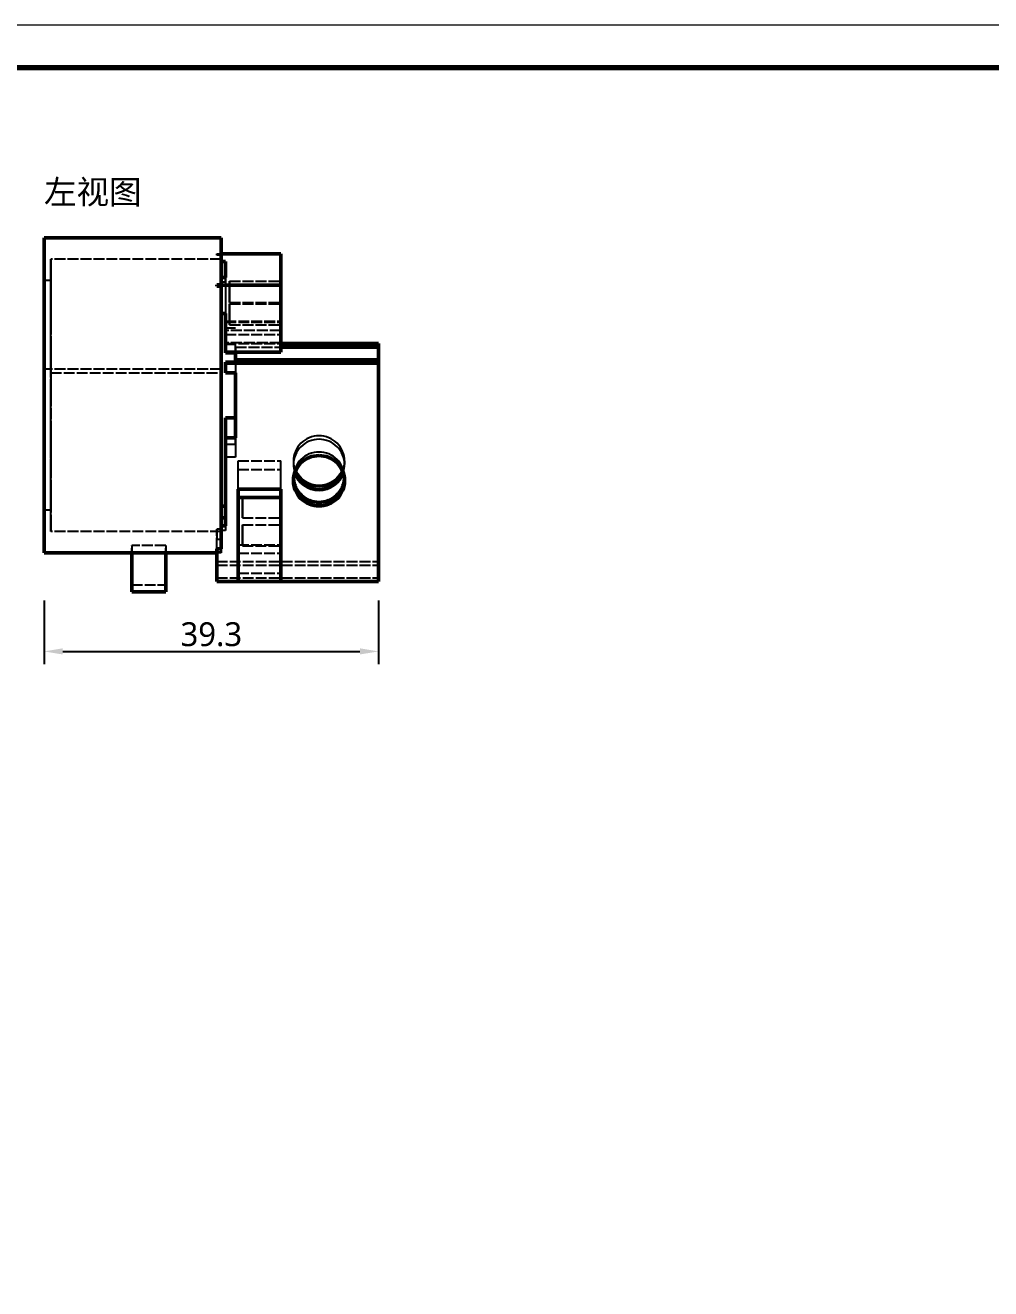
# Model space of a CAD drawing. Header units: millimetres. Extents: x 0 to 420, y 0 to 297.
# Drawn here: x 106.8 to 220.2, y 148.5 to 297 of the extents above; entities that cross this region are included whole.
import ezdxf

# ---------------------------------------------------------------- set-up
doc = ezdxf.new("R2010")
doc.units = ezdxf.units.MM
doc.linetypes.add('DASHED', pattern=[1.524, 1.27, -0.254])
for name, color, linetype, lineweight in [('DIM', 3, 'CONTINUOUS', 18), ('FRAME', 7, 'CONTINUOUS', 70), ('HIDDEN', 8, 'DASHED', 25), ('TEXT', 7, 'CONTINUOUS', 25), ('VISIBLE', 7, 'CONTINUOUS', 50)]:
    doc.layers.add(name, color=color, linetype=linetype, lineweight=lineweight)
doc.styles.add('CJK', font='NotoSansCJK-Regular.ttc')
doc.dimstyles.new('GB', dxfattribs={"dimtxt": 2.8, "dimasz": 2.2, "dimexe": 1.5, "dimexo": 1, "dimgap": 0.6, "dimtad": 1, "dimlfac": 100, "dimzin": 12, "dimdsep": 46, "dimtxsty": 'CJK', "dimcen": 2.5, "dimazin": 3, "dimtfac": 0.5, "dimtmove": 2, "dimatfit": 3})

msp = doc.modelspace()

# ---------------------------------------------------------------- linework, layer by layer
at = {"layer": 'FRAME', "lineweight": 18}
msp.add_lwpolyline([(0, 0), (420, 0), (420, 297), (0, 297)], close=True, dxfattribs=at)
at = {"layer": 'FRAME'}
msp.add_lwpolyline([(25, 5), (415, 5), (415, 292), (25, 292)], close=True, dxfattribs=at)
at = {"layer": 'HIDDEN'}
for points in [[(108.99763, 256.57312), (108.99763, 258.38438), (108.99763, 260.14659), (108.99763, 261.84203), (108.99763, 263.45367), (108.99763, 264.96532), (108.99763, 266.36177), (108.99763, 267.62899), (108.99763, 268.75424), (108.99763, 269.72622), (108.99763, 270.53516), (108.99763, 271.17292), (108.99763, 271.6331), (108.99763, 271.91108), (108.99763, 272.00404)], [(129.79763, 270.09255), (129.79763, 270.35187), (129.79763, 270.59312), (129.79763, 270.81603), (129.79763, 271.02036), (129.79763, 271.20591), (129.79763, 271.37246), (129.79763, 271.51983), (129.79763, 271.64788), (129.79763, 271.75647), (129.79763, 271.84547), (129.79763, 271.91479), (129.79763, 271.96436), (129.79763, 271.99412), (129.79763, 272.00404)], [(109.79763, 256.15838), (109.79763, 257.72488), (109.79763, 259.24895), (109.79763, 260.71528), (109.79763, 262.10913), (109.79763, 263.4165), (109.79763, 264.62424), (109.79763, 265.72021), (109.79763, 266.6934), (109.79763, 267.53404), (109.79763, 268.23366), (109.79763, 268.78524), (109.79763, 269.18323), (109.79763, 269.42364), (109.79763, 269.50404)], [(109.79763, 269.50404), (109.79763, 269.10289), (109.79763, 267.91955), (109.79763, 266.01335), (109.79763, 263.47988), (109.79763, 260.44618), (109.79763, 257.06438), (109.79763, 253.50404), (109.79763, 249.94371), (109.79763, 246.5619), (109.79763, 243.52821), (109.79763, 240.99474), (109.79763, 239.08854), (109.79763, 237.9052), (109.79763, 237.50404)], [(129.79763, 269.50404), (109.79763, 269.50404)], [(129.29763, 270.12105), (129.79763, 270.12105)], [(129.29763, 269.99726), (129.29763, 270.12105)], [(129.29763, 270.09255), (129.29763, 270.12105)], [(129.29763, 270.09255), (129.29763, 270.08582), (129.29763, 270.07907), (129.29763, 270.07232), (129.29763, 270.06555), (129.29763, 270.05877), (129.29763, 270.05198), (129.29763, 270.04518), (129.29763, 270.03837), (129.29763, 270.03155), (129.29763, 270.02471), (129.29763, 270.01787), (129.29763, 270.01101), (129.29763, 270.00414), (129.29763, 269.99726)], [(129.79763, 270.09255), (129.29763, 270.09255)], [(129.79763, 269.99726), (129.29763, 269.99726)], [(129.79763, 270.09255), (129.79763, 269.21986)], [(129.79763, 256.57312), (129.79763, 257.78255), (129.79763, 258.97294), (129.79763, 260.139), (129.79763, 261.27553), (129.79763, 262.37749), (129.79763, 263.43996), (129.79763, 264.45822), (129.79763, 265.42774), (129.79763, 266.34421), (129.79763, 267.20355), (129.79763, 268.00193), (129.79763, 268.7358), (129.79763, 269.4019), (129.79763, 269.99726)], [(129.79763, 266.78685), (129.79763, 269.99726)], [(129.79763, 269.21986), (129.79763, 269.25891), (129.79763, 269.29509), (129.79763, 269.32841), (129.79763, 269.35884), (129.79763, 269.3864), (129.79763, 269.41107), (129.79763, 269.43284), (129.79763, 269.45172), (129.79763, 269.4677), (129.79763, 269.48078), (129.79763, 269.49096), (129.79763, 269.49823), (129.79763, 269.50259), (129.79763, 269.50404)], [(129.79763, 269.50404), (129.79763, 269.49292), (129.79763, 269.45956), (129.79763, 269.40402), (129.79763, 269.32637), (129.79763, 269.22671), (129.79763, 269.10519), (129.79763, 268.96198), (129.79763, 268.79728), (129.79763, 268.6113), (129.79763, 268.40432), (129.79763, 268.17663), (129.79763, 267.92853), (129.79763, 267.66037), (129.79763, 267.37252)], [(136.79763, 262.2319), (136.79763, 270.12105)], [(129.79763, 267.37252), (129.79763, 266.49984)], [(130.29763, 266.78685), (130.29763, 266.83083), (130.29763, 266.87449), (130.29763, 266.91782), (130.29763, 266.96082), (130.29763, 267.00349), (130.29763, 267.04583), (130.29763, 267.08784), (130.29763, 267.12951), (130.29763, 267.17085), (130.29763, 267.21186), (130.29763, 267.25253), (130.29763, 267.29287), (130.29763, 267.33286), (130.29763, 267.37252)], [(130.29763, 267.37252), (130.29763, 267.13735), (130.29763, 266.89091), (130.29763, 266.6334), (130.29763, 266.36502), (130.29763, 266.08601), (130.29763, 265.7966), (130.29763, 265.49702), (130.29763, 265.18752), (130.29763, 264.86836), (130.29763, 264.53981), (130.29763, 264.20212), (130.29763, 263.85559), (130.29763, 263.5005), (130.29763, 263.13714)], [(108.99763, 255.74364), (108.99763, 257.06537), (108.99763, 258.35131), (108.99763, 259.58852), (108.99763, 260.76459), (108.99763, 261.86768), (108.99763, 262.88671), (108.99763, 263.81143), (108.99763, 264.63257), (108.99763, 265.34185), (108.99763, 265.93216), (108.99763, 266.39755), (108.99763, 266.73336), (108.99763, 266.9362), (108.99763, 267.00404)], [(108.99763, 267.00404), (108.99763, 266.66557), (108.99763, 265.66712), (108.99763, 264.05877), (108.99763, 261.92116), (108.99763, 259.36148), (108.99763, 256.50808), (108.99763, 253.50404), (108.99763, 250.50001), (108.99763, 247.64661), (108.99763, 245.08693), (108.99763, 242.94932), (108.99763, 241.34097), (108.99763, 240.34252), (108.99763, 240.00404)], [(109.79763, 267.00404), (108.99763, 267.00404)], [(109.79763, 255.74364), (109.79763, 257.06537), (109.79763, 258.35131), (109.79763, 259.58852), (109.79763, 260.76459), (109.79763, 261.86768), (109.79763, 262.88671), (109.79763, 263.81143), (109.79763, 264.63257), (109.79763, 265.34185), (109.79763, 265.93216), (109.79763, 266.39755), (109.79763, 266.73336), (109.79763, 266.9362), (109.79763, 267.00404)], [(109.79763, 267.00404), (109.79763, 266.66557), (109.79763, 265.66712), (109.79763, 264.05877), (109.79763, 261.92116), (109.79763, 259.36148), (109.79763, 256.50808), (109.79763, 253.50404), (109.79763, 250.50001), (109.79763, 247.64661), (109.79763, 245.08693), (109.79763, 242.94932), (109.79763, 241.34097), (109.79763, 240.34252), (109.79763, 240.00404)], [(129.29763, 266.34755), (129.29763, 266.35848), (129.29763, 266.36941), (129.29763, 266.38033), (129.29763, 266.39123), (129.29763, 266.40213), (129.29763, 266.41302), (129.29763, 266.42391), (129.29763, 266.43478), (129.29763, 266.44564), (129.29763, 266.4565), (129.29763, 266.46735), (129.29763, 266.47819), (129.29763, 266.48902), (129.29763, 266.49984)], [(129.79763, 256.15838), (129.79763, 257.06939), (129.79763, 257.96838), (129.79763, 258.85233), (129.79763, 259.71827), (129.79763, 260.56326), (129.79763, 261.38447), (129.79763, 262.17913), (129.79763, 262.94456), (129.79763, 263.67818), (129.79763, 264.37752), (129.79763, 265.04022), (129.79763, 265.66406), (129.79763, 266.24692), (129.79763, 266.78685)], [(130.29763, 266.78685), (129.79763, 266.78685)], [(129.79763, 263.13714), (129.79763, 266.34755)], [(130.29763, 266.78685), (130.29763, 262.2319)], [(130.79763, 264.42879), (130.79763, 264.46013), (130.79763, 264.55258), (130.79763, 264.7015), (130.79763, 264.89943), (130.79763, 265.13643), (130.79763, 265.40064), (130.79763, 265.67879), (130.79763, 265.95694), (130.79763, 266.22114), (130.79763, 266.45815), (130.79763, 266.65608), (130.79763, 266.805), (130.79763, 266.89745), (130.79763, 266.92879)], [(130.79763, 266.92879), (130.79763, 266.92251), (130.79763, 266.90373), (130.79763, 266.87263), (130.79763, 266.82954), (130.79763, 266.77488), (130.79763, 266.70921), (130.79763, 266.63318), (130.79763, 266.54755), (130.79763, 266.4532), (130.79763, 266.35106), (130.79763, 266.24217), (130.79763, 266.12761), (130.79763, 266.00854), (130.79763, 265.88616)], [(130.79763, 266.92879), (136.79763, 266.92879)], [(130.79763, 265.88616), (130.79763, 265.73198), (130.79763, 265.57697), (130.79763, 265.42354), (130.79763, 265.27403), (130.79763, 265.13075), (130.79763, 264.99589), (130.79763, 264.87154), (130.79763, 264.75961), (130.79763, 264.66182), (130.79763, 264.57967), (130.79763, 264.51443), (130.79763, 264.4671), (130.79763, 264.4384), (130.79763, 264.42879)], [(136.79763, 265.88616), (136.79763, 266.00854), (136.79763, 266.12761), (136.79763, 266.24217), (136.79763, 266.35106), (136.79763, 266.4532), (136.79763, 266.54755), (136.79763, 266.63318), (136.79763, 266.70921), (136.79763, 266.77488), (136.79763, 266.82954), (136.79763, 266.87263), (136.79763, 266.90373), (136.79763, 266.92251), (136.79763, 266.92879)], [(136.79763, 266.92879), (136.79763, 266.89745), (136.79763, 266.805), (136.79763, 266.65608), (136.79763, 266.45815), (136.79763, 266.22114), (136.79763, 265.95694), (136.79763, 265.67879), (136.79763, 265.40064), (136.79763, 265.13643), (136.79763, 264.89943), (136.79763, 264.7015), (136.79763, 264.55258), (136.79763, 264.46013), (136.79763, 264.42879)], [(136.79763, 264.42879), (136.79763, 264.4384), (136.79763, 264.4671), (136.79763, 264.51443), (136.79763, 264.57967), (136.79763, 264.66182), (136.79763, 264.75961), (136.79763, 264.87154), (136.79763, 264.99589), (136.79763, 265.13075), (136.79763, 265.27403), (136.79763, 265.42354), (136.79763, 265.57697), (136.79763, 265.73198), (136.79763, 265.88616)], [(130.79763, 264.42879), (136.79763, 264.42879)], [(129.79763, 263.13714), (129.79763, 261.28944), (129.79763, 259.29391), (129.79763, 257.18844), (129.79763, 255.013), (129.79763, 252.80891), (129.79763, 250.61802), (129.79763, 248.48194), (129.79763, 246.44121), (129.79763, 244.53461), (129.79763, 242.79832), (129.79763, 241.26532), (129.79763, 239.96473), (129.79763, 238.92123), (129.79763, 238.15464)], [(130.79763, 261.77445), (130.79763, 261.80579), (130.79763, 261.89824), (130.79763, 262.04716), (130.79763, 262.24509), (130.79763, 262.4821), (130.79763, 262.7463), (130.79763, 263.02445), (130.79763, 263.3026), (130.79763, 263.56681), (130.79763, 263.80381), (130.79763, 264.00174), (130.79763, 264.15066), (130.79763, 264.24311), (130.79763, 264.27445)], [(130.79763, 264.27445), (130.79763, 264.26817), (130.79763, 264.24939), (130.79763, 264.21829), (130.79763, 264.1752), (130.79763, 264.12054), (130.79763, 264.05487), (130.79763, 263.97884), (130.79763, 263.89322), (130.79763, 263.79886), (130.79763, 263.69672), (130.79763, 263.58783), (130.79763, 263.47327), (130.79763, 263.3542), (130.79763, 263.23182)], [(130.79763, 264.27445), (136.79763, 264.27445)], [(130.79763, 263.23182), (130.79763, 263.07764), (130.79763, 262.92264), (130.79763, 262.7692), (130.79763, 262.61969), (130.79763, 262.47641), (130.79763, 262.34156), (130.79763, 262.21721), (130.79763, 262.10528), (130.79763, 262.00748), (130.79763, 261.92533), (130.79763, 261.86009), (130.79763, 261.81276), (130.79763, 261.78407), (130.79763, 261.77445)], [(136.79763, 263.23182), (136.79763, 263.3542), (136.79763, 263.47327), (136.79763, 263.58783), (136.79763, 263.69672), (136.79763, 263.79886), (136.79763, 263.89322), (136.79763, 263.97884), (136.79763, 264.05487), (136.79763, 264.12054), (136.79763, 264.1752), (136.79763, 264.21829), (136.79763, 264.24939), (136.79763, 264.26817), (136.79763, 264.27445)], [(136.79763, 264.27445), (136.79763, 264.24311), (136.79763, 264.15066), (136.79763, 264.00174), (136.79763, 263.80381), (136.79763, 263.56681), (136.79763, 263.3026), (136.79763, 263.02445), (136.79763, 262.7463), (136.79763, 262.4821), (136.79763, 262.24509), (136.79763, 262.04716), (136.79763, 261.89824), (136.79763, 261.80579), (136.79763, 261.77445)], [(136.79763, 261.77445), (136.79763, 261.78407), (136.79763, 261.81276), (136.79763, 261.86009), (136.79763, 261.92533), (136.79763, 262.00748), (136.79763, 262.10528), (136.79763, 262.21721), (136.79763, 262.34156), (136.79763, 262.47641), (136.79763, 262.61969), (136.79763, 262.7692), (136.79763, 262.92264), (136.79763, 263.07764), (136.79763, 263.23182)], [(130.29763, 262.2319), (136.79763, 262.2319)], [(130.29763, 261.13699), (130.29763, 262.2319)], [(130.29763, 261.13699), (130.29763, 262.12313)], [(130.29763, 262.12313), (130.29763, 261.39319)], [(130.29763, 262.12313), (136.79763, 262.12313)], [(130.29763, 261.39319), (130.29763, 260.66325)], [(131.49763, 261.39319), (130.29763, 261.39319)], [(130.79763, 261.77445), (136.79763, 261.77445)], [(136.79763, 261.13699), (136.79763, 262.2319)], [(136.79763, 261.13699), (136.79763, 262.12313)], [(136.79763, 262.12313), (136.79763, 260.66325)], [(136.79763, 261.13699), (130.29763, 261.13699)], [(130.29763, 259.6771), (130.29763, 260.66325)], [(130.29763, 260.66325), (136.79763, 260.66325)], [(136.79763, 259.6771), (136.79763, 260.66325)], [(130.29763, 258.58219), (130.29763, 259.6771)], [(136.79763, 259.6771), (130.29763, 259.6771)], [(130.29763, 259.59603), (130.29763, 258.48463)], [(130.29763, 259.59603), (136.79763, 259.59603)], [(130.29763, 259.47078), (130.29763, 259.59603)], [(130.29763, 259.47078), (130.29763, 259.41177), (130.29763, 259.35204), (130.29763, 259.2916), (130.29763, 259.23046), (130.29763, 259.16863), (130.29763, 259.10611), (130.29763, 259.04292), (130.29763, 258.97905), (130.29763, 258.91452), (130.29763, 258.84933), (130.29763, 258.7835), (130.29763, 258.71702), (130.29763, 258.64992), (130.29763, 258.58219)], [(131.49763, 259.47078), (130.29763, 259.47078)], [(131.49763, 259.18129), (131.49763, 259.47078)], [(131.49763, 258.48463), (131.49763, 258.56018), (131.49763, 258.63499), (131.49763, 258.70904), (131.49763, 258.78233), (131.49763, 258.85484), (131.49763, 258.92656), (131.49763, 258.99749), (131.49763, 259.06761), (131.49763, 259.13691), (131.49763, 259.20538), (131.49763, 259.27301), (131.49763, 259.3398), (131.49763, 259.40572), (131.49763, 259.47078)], [(131.49763, 259.18129), (131.49763, 258.58219)], [(131.49763, 259.18129), (136.79763, 259.18129)], [(131.49763, 258.48463), (131.49763, 250.846)], [(136.79763, 258.58219), (136.79763, 259.6771)], [(148.29763, 233.95631), (148.29763, 259.59603)], [(130.29763, 256.16209), (130.29763, 256.25339), (130.29763, 256.34429), (130.29763, 256.43477), (130.29763, 256.52482), (130.29763, 256.61443), (130.29763, 256.70358), (130.29763, 256.79225), (130.29763, 256.88045), (130.29763, 256.96815), (130.29763, 257.05533), (130.29763, 257.142), (130.29763, 257.22813), (130.29763, 257.31372), (130.29763, 257.39874)], [(131.49763, 257.68823), (131.49763, 246.23479)], [(131.49763, 257.68823), (131.49763, 256.16209)], [(131.49763, 257.39874), (131.49763, 257.31372), (131.49763, 257.22813), (131.49763, 257.142), (131.49763, 257.05533), (131.49763, 256.96815), (131.49763, 256.88045), (131.49763, 256.79225), (131.49763, 256.70358), (131.49763, 256.61443), (131.49763, 256.52482), (131.49763, 256.43477), (131.49763, 256.34429), (131.49763, 256.25339), (131.49763, 256.16209)], [(148.29763, 232.0485), (148.29763, 257.68823)], [(148.29763, 233.54157), (148.29763, 257.68823)], [(129.79763, 256.57312), (108.99763, 256.57312)], [(108.99763, 235.00404), (108.99763, 235.14633), (108.99763, 235.571), (108.99763, 236.27151), (108.99763, 237.2371), (108.99763, 238.45291), (108.99763, 239.90024), (108.99763, 241.55683), (108.99763, 243.39719), (108.99763, 245.39301), (108.99763, 247.5136), (108.99763, 249.72634), (108.99763, 251.99718), (108.99763, 254.29121), (108.99763, 256.57312)], [(108.99763, 240.00404), (108.99763, 240.10787), (108.99763, 240.41777), (108.99763, 240.92895), (108.99763, 241.63357), (108.99763, 242.52079), (108.99763, 243.57694), (108.99763, 244.7858), (108.99763, 246.12877), (108.99763, 247.58518), (108.99763, 249.13264), (108.99763, 250.74734), (108.99763, 252.40444), (108.99763, 254.07846), (108.99763, 255.74364)], [(109.79763, 256.15838), (129.79763, 256.15838)], [(109.79763, 237.50404), (109.79763, 237.6271), (109.79763, 237.99438), (109.79763, 238.60023), (109.79763, 239.43534), (109.79763, 240.48685), (109.79763, 241.73859), (109.79763, 243.17132), (109.79763, 244.76298), (109.79763, 246.4891), (109.79763, 248.32312), (109.79763, 250.23684), (109.79763, 252.20081), (109.79763, 254.18483), (109.79763, 256.15838)], [(109.79763, 240.00404), (109.79763, 240.10787), (109.79763, 240.41777), (109.79763, 240.92895), (109.79763, 241.63357), (109.79763, 242.52079), (109.79763, 243.57694), (109.79763, 244.7858), (109.79763, 246.12877), (109.79763, 247.58518), (109.79763, 249.13264), (109.79763, 250.74734), (109.79763, 252.40444), (109.79763, 254.07846), (109.79763, 255.74364)], [(129.79763, 237.77806), (129.79763, 238.65636), (129.79763, 239.64056), (129.79763, 240.72366), (129.79763, 241.89791), (129.79763, 243.15495), (129.79763, 244.48582), (129.79763, 245.88101), (129.79763, 247.33057), (129.79763, 248.82417), (129.79763, 250.35115), (129.79763, 251.90062), (129.79763, 253.46153), (129.79763, 255.02274), (129.79763, 256.57312)], [(129.79763, 240.47719), (129.79763, 241.25976), (129.79763, 242.12037), (129.79763, 243.05353), (129.79763, 244.05331), (129.79763, 245.11331), (129.79763, 246.2268), (129.79763, 247.38667), (129.79763, 248.58552), (129.79763, 249.81573), (129.79763, 251.06944), (129.79763, 252.33867), (129.79763, 253.61533), (129.79763, 254.89128), (129.79763, 256.15838)], [(130.29763, 250.846), (130.29763, 240.47719)], [(131.49763, 247.72785), (131.49763, 247.91608), (131.49763, 248.11056), (131.49763, 248.31106), (131.49763, 248.51736), (131.49763, 248.72924), (131.49763, 248.94646), (131.49763, 249.16876), (131.49763, 249.39591), (131.49763, 249.62766), (131.49763, 249.86373), (131.49763, 250.10387), (131.49763, 250.34781), (131.49763, 250.59528), (131.49763, 250.846)], [(130.29763, 248.52346), (130.29763, 248.46345), (130.29763, 248.40392), (130.29763, 248.34486), (130.29763, 248.28627), (130.29763, 248.22817), (130.29763, 248.17055), (130.29763, 248.11343), (130.29763, 248.05681), (130.29763, 248.0007), (130.29763, 247.94509), (130.29763, 247.88999), (130.29763, 247.83542), (130.29763, 247.78137), (130.29763, 247.72785)], [(130.29763, 246.23479), (130.29763, 246.3505), (130.29763, 246.4742), (130.29763, 246.60576), (130.29763, 246.74503), (130.29763, 246.89186), (130.29763, 247.04607), (130.29763, 247.2075), (130.29763, 247.37596), (130.29763, 247.55128), (130.29763, 247.73324), (130.29763, 247.92166), (130.29763, 248.11631), (130.29763, 248.31699), (130.29763, 248.52346)], [(131.49763, 248.52346), (131.49763, 247.72785)], [(131.49763, 248.52346), (131.49763, 248.31699), (131.49763, 248.11631), (131.49763, 247.92166), (131.49763, 247.73324), (131.49763, 247.55128), (131.49763, 247.37596), (131.49763, 247.2075), (131.49763, 247.04607), (131.49763, 246.89186), (131.49763, 246.74503), (131.49763, 246.60576), (131.49763, 246.4742), (131.49763, 246.3505), (131.49763, 246.23479)], [(141.29763, 248.74846), (141.00358, 248.73421), (140.71236, 248.69161), (140.42677, 248.62107), (140.14958, 248.52326), (139.88344, 248.39913), (139.63092, 248.24987), (139.39445, 248.07693), (139.17631, 247.88195), (138.9786, 247.66684), (138.80322, 247.43364), (138.65186, 247.18462), (138.52599, 246.92217), (138.42681, 246.64882), (138.35527, 246.36719), (138.31207, 246.08001), (138.29763, 245.79003)], [(141.29763, 248.33372), (141.00358, 248.31947), (140.71236, 248.27687), (140.42677, 248.20633), (140.14958, 248.10852), (139.88344, 247.98439), (139.63092, 247.83513), (139.39445, 247.66219), (139.17631, 247.46721), (138.9786, 247.2521), (138.80322, 247.0189), (138.65186, 246.76988), (138.52599, 246.50743), (138.42681, 246.23408), (138.35527, 245.95245), (138.31207, 245.66527), (138.29763, 245.37529)], [(144.29763, 245.79003), (144.28318, 246.08001), (144.23998, 246.36719), (144.16845, 246.64882), (144.06927, 246.92217), (143.94339, 247.18462), (143.79204, 247.43364), (143.61666, 247.66684), (143.41895, 247.88195), (143.20081, 248.07693), (142.96434, 248.24987), (142.71182, 248.39913), (142.44568, 248.52326), (142.16848, 248.62107), (141.8829, 248.69161), (141.59168, 248.73421), (141.29763, 248.74846)], [(144.29763, 245.37529), (144.28318, 245.66527), (144.23998, 245.95245), (144.16845, 246.23408), (144.06927, 246.50743), (143.94339, 246.76988), (143.79204, 247.0189), (143.61666, 247.2521), (143.41895, 247.46721), (143.20081, 247.66219), (142.96434, 247.83513), (142.71182, 247.98439), (142.44568, 248.10852), (142.16848, 248.20633), (141.8829, 248.27687), (141.59168, 248.31947), (141.29763, 248.33372)], [(131.49763, 247.72785), (130.29763, 247.72785)], [(130.29763, 247.72785), (130.29763, 239.10918)], [(141.29763, 246.84065), (141.00358, 246.82641), (140.71236, 246.78381), (140.42677, 246.71326), (140.14958, 246.61546), (139.88344, 246.49133), (139.63092, 246.34207), (139.39445, 246.16912), (139.17631, 245.97415), (138.9786, 245.75903), (138.80322, 245.52584), (138.65186, 245.27682), (138.52599, 245.01437), (138.42681, 244.74101), (138.35527, 244.45938), (138.31207, 244.1722), (138.29763, 243.88222)], [(144.29763, 243.88222), (144.28318, 244.1722), (144.23998, 244.45938), (144.16845, 244.74101), (144.06927, 245.01437), (143.94339, 245.27682), (143.79204, 245.52584), (143.61666, 245.75903), (143.41895, 245.97415), (143.20081, 246.16912), (142.96434, 246.34207), (142.71182, 246.49133), (142.44568, 246.61546), (142.16848, 246.71326), (141.8829, 246.78381), (141.59168, 246.82641), (141.29763, 246.84065)], [(131.49763, 246.23479), (130.29763, 246.23479)], [(130.29763, 246.23479), (130.29763, 237.61612)], [(131.79763, 244.80389), (131.79763, 245.79926)], [(131.79763, 235.93783), (131.79763, 245.79926)], [(131.79763, 245.79926), (136.79763, 245.79926)], [(136.79763, 244.80389), (136.79763, 245.79926)], [(136.79763, 235.93783), (136.79763, 245.79926)], [(138.29763, 245.79003), (138.31287, 245.49219), (138.35844, 245.19738), (138.43387, 244.90859), (138.53841, 244.62876)], [(138.29763, 245.79003), (138.29763, 245.37529)], [(138.29763, 245.37529), (138.30773, 245.13275), (138.33795, 244.89184), (138.38811, 244.65418), (138.45785, 244.42139)], [(144.05684, 244.62876), (144.16138, 244.90859), (144.23681, 245.19738), (144.28239, 245.49219), (144.29763, 245.79003)], [(144.1374, 244.42139), (144.20714, 244.65418), (144.2573, 244.89184), (144.28753, 245.13275), (144.29763, 245.37529)], [(144.29763, 245.79003), (144.29763, 245.37529)], [(131.79763, 234.94245), (131.79763, 244.80389)], [(131.79763, 244.80389), (136.79763, 244.80389)], [(136.79763, 234.94245), (136.79763, 244.80389)], [(138.29763, 243.88222), (138.30501, 243.67485)], [(138.29763, 243.88222), (138.29763, 243.46748)], [(144.29025, 243.67485), (144.29763, 243.88222)], [(144.29763, 243.88222), (144.29763, 243.46748)], [(131.79763, 232.61991), (131.79763, 242.48134)], [(136.79763, 232.61991), (136.79763, 242.48134)], [(132.29763, 239.12086), (132.29763, 239.1522), (132.29763, 239.24465), (132.29763, 239.39357), (132.29763, 239.5915), (132.29763, 239.8285), (132.29763, 240.09271), (132.29763, 240.37086), (132.29763, 240.64901), (132.29763, 240.91321), (132.29763, 241.15022), (132.29763, 241.34815), (132.29763, 241.49707), (132.29763, 241.58952), (132.29763, 241.62086)], [(132.29763, 241.62086), (132.29763, 241.61458), (132.29763, 241.59579), (132.29763, 241.5647), (132.29763, 241.52161), (132.29763, 241.46695), (132.29763, 241.40128), (132.29763, 241.32525), (132.29763, 241.23962), (132.29763, 241.14527), (132.29763, 241.04313), (132.29763, 240.93424), (132.29763, 240.81968), (132.29763, 240.70061), (132.29763, 240.57823)], [(132.29763, 241.62086), (136.79763, 241.62086)], [(132.29763, 240.57823), (132.29763, 240.42404), (132.29763, 240.26904), (132.29763, 240.11561), (132.29763, 239.9661), (132.29763, 239.82281), (132.29763, 239.68796), (132.29763, 239.56361), (132.29763, 239.45168), (132.29763, 239.35389), (132.29763, 239.27174), (132.29763, 239.2065), (132.29763, 239.15917), (132.29763, 239.13047), (132.29763, 239.12086)], [(136.79763, 240.57823), (136.79763, 240.70061), (136.79763, 240.81968), (136.79763, 240.93424), (136.79763, 241.04313), (136.79763, 241.14527), (136.79763, 241.23962), (136.79763, 241.32525), (136.79763, 241.40128), (136.79763, 241.46695), (136.79763, 241.52161), (136.79763, 241.5647), (136.79763, 241.59579), (136.79763, 241.61458), (136.79763, 241.62086)], [(136.79763, 241.62086), (136.79763, 241.58952), (136.79763, 241.49707), (136.79763, 241.34815), (136.79763, 241.15022), (136.79763, 240.91321), (136.79763, 240.64901), (136.79763, 240.37086), (136.79763, 240.09271), (136.79763, 239.8285), (136.79763, 239.5915), (136.79763, 239.39357), (136.79763, 239.24465), (136.79763, 239.1522), (136.79763, 239.12086)], [(136.79763, 239.12086), (136.79763, 239.13047), (136.79763, 239.15917), (136.79763, 239.2065), (136.79763, 239.27174), (136.79763, 239.35389), (136.79763, 239.45168), (136.79763, 239.56361), (136.79763, 239.68796), (136.79763, 239.82281), (136.79763, 239.9661), (136.79763, 240.11561), (136.79763, 240.26904), (136.79763, 240.42404), (136.79763, 240.57823)], [(109.79763, 240.00404), (108.99763, 240.00404)], [(129.79763, 237.77806), (129.79763, 240.47719)], [(129.79763, 239.10918), (129.79763, 238.89132), (129.79763, 238.68868), (129.79763, 238.50146), (129.79763, 238.32986), (129.79763, 238.17406), (129.79763, 238.03422), (129.79763, 237.91049), (129.79763, 237.803), (129.79763, 237.71185), (129.79763, 237.63714), (129.79763, 237.57896), (129.79763, 237.53735), (129.79763, 237.51237), (129.79763, 237.50404)], [(129.79763, 236.55487), (129.79763, 239.10918)], [(130.29763, 239.10918), (130.29763, 239.19389), (130.29763, 239.28066), (130.29763, 239.36946), (130.29763, 239.46029), (130.29763, 239.55314), (130.29763, 239.64799), (130.29763, 239.74483), (130.29763, 239.84365), (130.29763, 239.94442), (130.29763, 240.04714), (130.29763, 240.15179), (130.29763, 240.25836), (130.29763, 240.36683), (130.29763, 240.47719)], [(132.29763, 239.12086), (136.79763, 239.12086)], [(129.79763, 237.77806), (129.29763, 237.77806)], [(129.29763, 237.77806), (129.29763, 237.67981), (129.29763, 237.5832), (129.29763, 237.48823), (129.29763, 237.39492), (129.29763, 237.30327), (129.29763, 237.2133), (129.29763, 237.12501), (129.29763, 237.03841), (129.29763, 236.95351), (129.29763, 236.87033), (129.29763, 236.78887), (129.29763, 236.70913), (129.29763, 236.63113), (129.29763, 236.55487)], [(129.29763, 233.95631), (129.29763, 237.77806)], [(129.79763, 235.45552), (129.79763, 238.15464)], [(130.29763, 237.61612), (129.79763, 237.61612)], [(129.79763, 235.0618), (129.79763, 237.61612)], [(129.79763, 237.50404), (129.79763, 237.50462), (129.79763, 237.50633), (129.79763, 237.5092), (129.79763, 237.5132), (129.79763, 237.51835), (129.79763, 237.52465), (129.79763, 237.53209), (129.79763, 237.54067), (129.79763, 237.55039), (129.79763, 237.56126), (129.79763, 237.57326), (129.79763, 237.58641), (129.79763, 237.6007), (129.79763, 237.61612)], [(130.29763, 238.15464), (130.29763, 238.10164), (130.29763, 238.05085), (130.29763, 238.00228), (130.29763, 237.95593), (130.29763, 237.91181), (130.29763, 237.86993), (130.29763, 237.8303), (130.29763, 237.79291), (130.29763, 237.75778), (130.29763, 237.72491), (130.29763, 237.69431), (130.29763, 237.66597), (130.29763, 237.63991), (130.29763, 237.61612)], [(132.29763, 235.80293), (132.29763, 235.83428), (132.29763, 235.92672), (132.29763, 236.07565), (132.29763, 236.27357), (132.29763, 236.51058), (132.29763, 236.77478), (132.29763, 237.05293), (132.29763, 237.33109), (132.29763, 237.59529), (132.29763, 237.8323), (132.29763, 238.03022), (132.29763, 238.17915), (132.29763, 238.27159), (132.29763, 238.30293)], [(132.29763, 238.30293), (132.29763, 238.29665), (132.29763, 238.27787), (132.29763, 238.24678), (132.29763, 238.20369), (132.29763, 238.14903), (132.29763, 238.08335), (132.29763, 238.00732), (132.29763, 237.9217), (132.29763, 237.82735), (132.29763, 237.72521), (132.29763, 237.61631), (132.29763, 237.50176), (132.29763, 237.38269), (132.29763, 237.26031)], [(132.29763, 238.30293), (136.79763, 238.30293)], [(136.79763, 237.26031), (136.79763, 237.38269), (136.79763, 237.50176), (136.79763, 237.61631), (136.79763, 237.72521), (136.79763, 237.82735), (136.79763, 237.9217), (136.79763, 238.00732), (136.79763, 238.08335), (136.79763, 238.14903), (136.79763, 238.20369), (136.79763, 238.24678), (136.79763, 238.27787), (136.79763, 238.29665), (136.79763, 238.30293)], [(136.79763, 238.30293), (136.79763, 238.27159), (136.79763, 238.17915), (136.79763, 238.03022), (136.79763, 237.8323), (136.79763, 237.59529), (136.79763, 237.33109), (136.79763, 237.05293), (136.79763, 236.77478), (136.79763, 236.51058), (136.79763, 236.27357), (136.79763, 236.07565), (136.79763, 235.92672), (136.79763, 235.83428), (136.79763, 235.80293)], [(129.79763, 237.50404), (109.79763, 237.50404)], [(129.79763, 236.55487), (129.29763, 236.55487)], [(129.29763, 233.54157), (129.29763, 236.55487)], [(129.79763, 236.55487), (129.79763, 236.34386), (129.79763, 236.14773), (129.79763, 235.96666), (129.79763, 235.8008), (129.79763, 235.65031), (129.79763, 235.5153), (129.79763, 235.3959), (129.79763, 235.29221), (129.79763, 235.20432), (129.79763, 235.1323), (129.79763, 235.07623), (129.79763, 235.03614), (129.79763, 235.01207), (129.79763, 235.00404)], [(132.29763, 237.26031), (132.29763, 237.10612), (132.29763, 236.95112), (132.29763, 236.79768), (132.29763, 236.64818), (132.29763, 236.50489), (132.29763, 236.37004), (132.29763, 236.24569), (132.29763, 236.13376), (132.29763, 236.03597), (132.29763, 235.95382), (132.29763, 235.88857), (132.29763, 235.84124), (132.29763, 235.81255), (132.29763, 235.80293)], [(136.79763, 235.80293), (136.79763, 235.81255), (136.79763, 235.84124), (136.79763, 235.88857), (136.79763, 235.95382), (136.79763, 236.03597), (136.79763, 236.13376), (136.79763, 236.24569), (136.79763, 236.37004), (136.79763, 236.50489), (136.79763, 236.64818), (136.79763, 236.79768), (136.79763, 236.95112), (136.79763, 237.10612), (136.79763, 237.26031)], [(119.29763, 235.84248), (119.29763, 235.73917), (119.29763, 235.64253), (119.29763, 235.55258), (119.29763, 235.46936), (119.29763, 235.39291), (119.29763, 235.32324), (119.29763, 235.26039), (119.29763, 235.20439), (119.29763, 235.15524), (119.29763, 235.11298), (119.29763, 235.07761), (119.29763, 235.04915), (119.29763, 235.02761), (119.29763, 235.013)], [(123.29763, 235.84248), (119.29763, 235.84248)], [(119.29763, 231.23749), (119.29763, 235.84248)], [(123.29763, 235.013), (119.29763, 235.013)], [(119.29763, 235.00404), (119.29763, 235.013)], [(123.29763, 235.84248), (123.29763, 235.73917), (123.29763, 235.64253), (123.29763, 235.55258), (123.29763, 235.46936), (123.29763, 235.39291), (123.29763, 235.32324), (123.29763, 235.26039), (123.29763, 235.20439), (123.29763, 235.15524), (123.29763, 235.11298), (123.29763, 235.07761), (123.29763, 235.04915), (123.29763, 235.02761), (123.29763, 235.013)], [(123.29763, 231.23749), (123.29763, 235.84248)], [(123.29763, 235.00404), (123.29763, 235.013)], [(129.29763, 235.0618), (129.29763, 235.07761), (129.29763, 235.09532), (129.29763, 235.11493), (129.29763, 235.13644), (129.29763, 235.15985), (129.29763, 235.18516), (129.29763, 235.21236), (129.29763, 235.24145), (129.29763, 235.27243), (129.29763, 235.30529), (129.29763, 235.34004), (129.29763, 235.37666), (129.29763, 235.41515), (129.29763, 235.45552)], [(129.79763, 235.0618), (129.29763, 235.0618)], [(129.29763, 232.0485), (129.29763, 235.0618)], [(129.79763, 235.00404), (129.29763, 235.00404)], [(129.79763, 235.00404), (129.79763, 235.00434), (129.79763, 235.00522), (129.79763, 235.0067), (129.79763, 235.00876), (129.79763, 235.01142), (129.79763, 235.01466), (129.79763, 235.01849), (129.79763, 235.02291), (129.79763, 235.02792), (129.79763, 235.03352), (129.79763, 235.03971), (129.79763, 235.04649), (129.79763, 235.05385), (129.79763, 235.0618)], [(131.79763, 234.94245), (131.79763, 235.93783)], [(131.79763, 235.93783), (136.79763, 235.93783)], [(131.79763, 234.94245), (136.79763, 234.94245)], [(132.29763, 235.80293), (136.79763, 235.80293)], [(136.79763, 234.94245), (136.79763, 235.93783)], [(129.29763, 233.95631), (148.29763, 233.95631)], [(129.29763, 233.54157), (129.29763, 233.95631)], [(129.29763, 233.54157), (148.29763, 233.54157)], [(148.29763, 233.54157), (148.29763, 233.95631)], [(129.29763, 231.63376), (129.29763, 232.0485)], [(129.29763, 232.0485), (148.29763, 232.0485)], [(131.79763, 232.61991), (136.79763, 232.61991)], [(131.79763, 231.62453), (131.79763, 232.61991)], [(136.79763, 231.62453), (136.79763, 232.61991)], [(148.29763, 231.63376), (148.29763, 232.0485)], [(119.29763, 230.40801), (119.29763, 231.23749)], [(119.29763, 231.23749), (123.29763, 231.23749)], [(123.29763, 230.40801), (123.29763, 231.23749)], [(131.79763, 231.63376), (136.79763, 231.63376)]]:
    msp.add_lwpolyline(points, dxfattribs=at)
at = {"layer": 'VISIBLE'}
for points in [[(108.99763, 272.00404), (108.99763, 271.54021), (108.99763, 270.17197), (108.99763, 267.96793), (108.99763, 265.03861), (108.99763, 261.53089), (108.99763, 257.62068), (108.99763, 253.50404), (108.99763, 249.38741), (108.99763, 245.4772), (108.99763, 241.96948), (108.99763, 239.04016), (108.99763, 236.83612), (108.99763, 235.46788), (108.99763, 235.00404)], [(129.79763, 272.00404), (108.99763, 272.00404)], [(129.79763, 272.00404), (129.79763, 271.97446), (129.79763, 271.88578), (129.79763, 271.73831), (129.79763, 271.5325), (129.79763, 271.26903), (129.79763, 270.94872), (129.79763, 270.57261), (129.79763, 270.14191), (129.79763, 269.65798), (129.79763, 269.12237), (129.79763, 268.53681), (129.79763, 267.90315), (129.79763, 267.22344), (129.79763, 266.49984)], [(129.79763, 270.12105), (136.79763, 270.12105)], [(130.29763, 269.21986), (129.79763, 269.21986)], [(130.29763, 267.37252), (130.29763, 269.21986)], [(130.29763, 267.37252), (130.29763, 267.55855), (130.29763, 267.73661), (130.29763, 267.90661), (130.29763, 268.06844), (130.29763, 268.22201), (130.29763, 268.36724), (130.29763, 268.50404), (130.29763, 268.63235), (130.29763, 268.75207), (130.29763, 268.86316), (130.29763, 268.96553), (130.29763, 269.05914), (130.29763, 269.14394), (130.29763, 269.21986)], [(136.79763, 266.47134), (136.79763, 270.12105)], [(130.29763, 267.37252), (129.79763, 267.37252)], [(129.79763, 266.49984), (129.29763, 266.49984)], [(129.29763, 266.47134), (129.29763, 266.49984)], [(129.29763, 266.47134), (136.79763, 266.47134)], [(129.29763, 266.34755), (129.29763, 266.47134)], [(129.79763, 266.34755), (129.29763, 266.34755)], [(129.79763, 266.34755), (129.79763, 264.19544), (129.79763, 261.79937), (129.79763, 259.21403), (129.79763, 256.49839), (129.79763, 253.71444), (129.79763, 250.92568), (129.79763, 248.19575), (129.79763, 245.58695), (129.79763, 243.1588), (129.79763, 240.9667), (129.79763, 239.06067), (129.79763, 237.48421), (129.79763, 236.27328), (129.79763, 235.45552)], [(136.79763, 258.58219), (136.79763, 266.47134)], [(130.29763, 263.13714), (129.79763, 263.13714)], [(130.29763, 263.13714), (130.29763, 258.58219)], [(130.29763, 258.58219), (136.79763, 258.58219)], [(130.29763, 258.58219), (130.29763, 258.57526), (130.29763, 258.56833), (130.29763, 258.56139), (130.29763, 258.55444), (130.29763, 258.54749), (130.29763, 258.54053), (130.29763, 258.53357), (130.29763, 258.5266), (130.29763, 258.51962), (130.29763, 258.51263), (130.29763, 258.50564), (130.29763, 258.49865), (130.29763, 258.49164), (130.29763, 258.48463)], [(131.49763, 258.48463), (130.29763, 258.48463)], [(131.49763, 258.58219), (131.49763, 257.68823)], [(136.79763, 259.59603), (148.29763, 259.59603)], [(136.79763, 259.18129), (148.29763, 259.18129)], [(148.29763, 259.18129), (148.29763, 259.59603)], [(148.29763, 257.68823), (148.29763, 259.18129)], [(130.29763, 257.27349), (130.29763, 257.39874)], [(131.49763, 257.39874), (130.29763, 257.39874)], [(130.29763, 257.27349), (130.29763, 256.16209)], [(130.29763, 257.27349), (148.29763, 257.27349)], [(131.49763, 257.68823), (148.29763, 257.68823)], [(131.49763, 257.39874), (131.49763, 257.68823)], [(148.29763, 257.27349), (148.29763, 257.68823)], [(148.29763, 231.63376), (148.29763, 257.27349)], [(131.49763, 256.16209), (130.29763, 256.16209)], [(131.49763, 256.16209), (131.49763, 248.52346)], [(131.49763, 256.16209), (131.49763, 248.52346)], [(131.49763, 250.846), (130.29763, 250.846)], [(130.29763, 250.846), (130.29763, 250.66712), (130.29763, 250.48984), (130.29763, 250.31427), (130.29763, 250.14051), (130.29763, 249.96866), (130.29763, 249.79881), (130.29763, 249.63106), (130.29763, 249.46551), (130.29763, 249.30224), (130.29763, 249.14136), (130.29763, 248.98295), (130.29763, 248.82711), (130.29763, 248.67391), (130.29763, 248.52346)], [(131.49763, 248.52346), (130.29763, 248.52346)], [(130.29763, 248.52346), (130.29763, 238.15464)], [(141.29763, 246.42591), (141.00358, 246.41167), (140.71236, 246.36907), (140.42677, 246.29852), (140.14958, 246.20072), (139.88344, 246.07658), (139.63092, 245.92733), (139.39445, 245.75438), (139.17631, 245.55941), (138.9786, 245.34429), (138.80322, 245.1111), (138.65186, 244.86208), (138.52599, 244.59962), (138.42681, 244.32627), (138.35527, 244.04464), (138.31207, 243.75746), (138.29763, 243.46748)], [(144.29763, 243.46748), (144.28318, 243.75746), (144.23998, 244.04464), (144.16845, 244.32627), (144.06927, 244.59962), (143.94339, 244.86208), (143.79204, 245.1111), (143.61666, 245.34429), (143.41895, 245.55941), (143.20081, 245.75438), (142.96434, 245.92733), (142.71182, 246.07658), (142.44568, 246.20072), (142.16848, 246.29852), (141.8829, 246.36907), (141.59168, 246.41167), (141.29763, 246.42591)], [(138.30501, 243.67485), (138.33785, 243.39938), (138.39672, 243.12815), (138.48108, 242.86355), (138.5902, 242.60791), (138.72312, 242.36346), (138.87867, 242.13237), (139.05548, 241.91666), (139.252, 241.71822), (139.46651, 241.53881), (139.69711, 241.38), (139.94177, 241.24318), (140.19836, 241.12956), (140.46461, 241.04013), (140.73818, 240.97569), (141.01667, 240.9368), (141.29763, 240.92379), (141.57859, 240.9368), (141.85707, 240.97569), (142.13065, 241.04013), (142.39689, 241.12956), (142.65348, 241.24318), (142.89815, 241.38), (143.12875, 241.53881), (143.34325, 241.71822), (143.53977, 241.91666), (143.71658, 242.13237), (143.87213, 242.36346), (144.00505, 242.60791), (144.11418, 242.86355), (144.19854, 243.12815), (144.2574, 243.39938), (144.29025, 243.67485)], [(138.45785, 244.42139), (138.64166, 243.99967), (138.88942, 243.61108), (139.19514, 243.26495), (139.55148, 242.96963), (139.94985, 242.73222), (140.38067, 242.55844), (140.83356, 242.45247), (141.29763, 242.41686), (141.76169, 242.45247), (142.21458, 242.55844), (142.6454, 242.73222), (143.04378, 242.96963), (143.40011, 243.26495), (143.70584, 243.61108), (143.95359, 243.99967), (144.1374, 244.42139)], [(138.53841, 244.62876), (138.73897, 244.24544), (138.99392, 243.89496), (139.29783, 243.58476), (139.64426, 243.32144), (140.02584, 243.11059), (140.43444, 242.9567), (140.8614, 242.86304), (141.29763, 242.8316), (141.73386, 242.86304), (142.16081, 242.9567), (142.56942, 243.11059), (142.95099, 243.32144), (143.29742, 243.58476), (143.60134, 243.89496), (143.85629, 244.24544), (144.05684, 244.62876)], [(131.79763, 242.48134), (136.79763, 242.48134)], [(131.79763, 241.48596), (131.79763, 242.48134)], [(136.79763, 241.48596), (136.79763, 242.48134)], [(138.29763, 243.46748), (138.31207, 243.17751), (138.35527, 242.89032), (138.42681, 242.6087), (138.52599, 242.33534), (138.65186, 242.07289), (138.80322, 241.82387), (138.9786, 241.59067), (139.17631, 241.37556), (139.39445, 241.18059), (139.63092, 241.00764), (139.88344, 240.85838), (140.14958, 240.73425), (140.42677, 240.63644), (140.71236, 240.5659), (141.00358, 240.5233), (141.29763, 240.50905), (141.59168, 240.5233), (141.8829, 240.5659), (142.16848, 240.63644), (142.44568, 240.73425), (142.71182, 240.85838), (142.96434, 241.00764), (143.20081, 241.18059), (143.41895, 241.37556), (143.61666, 241.59067), (143.79204, 241.82387), (143.94339, 242.07289), (144.06927, 242.33534), (144.16845, 242.6087), (144.23998, 242.89032), (144.28318, 243.17751), (144.29763, 243.46748)], [(131.79763, 231.62453), (131.79763, 241.48596)], [(131.79763, 241.48596), (136.79763, 241.48596)], [(136.79763, 231.62453), (136.79763, 241.48596)], [(130.29763, 240.47719), (129.79763, 240.47719)], [(130.29763, 239.10918), (129.79763, 239.10918)], [(130.29763, 238.15464), (129.79763, 238.15464)], [(129.29763, 235.00404), (108.99763, 235.00404)], [(119.29763, 230.40801), (119.29763, 235.00404)], [(123.29763, 230.40801), (123.29763, 235.00404)], [(129.79763, 235.45552), (129.29763, 235.45552)], [(129.29763, 231.63376), (129.29763, 235.45552)], [(119.29763, 230.40801), (123.29763, 230.40801)], [(129.29763, 231.63376), (131.79763, 231.63376)], [(131.79763, 231.62453), (136.79763, 231.62453)], [(136.79763, 231.63376), (148.29763, 231.63376)]]:
    msp.add_lwpolyline(points, dxfattribs=at)

# ---------------------------------------------------------------- texts
at = {"layer": 'TEXT', "style": 'CJK'}
msp.add_text('左视图', height=2.8, dxfattribs=at).set_placement((108.99763, 276.00404))

# ---------------------------------------------------------------- dimensions: what is measured, and where the dimension line sits
at = {"layer": 'DIM'}
msp.add_linear_dim(base=(108.99763, 223.40801), p1=(108.99763, 230.40801), p2=(148.29763, 230.40801), text='39.3', dimstyle='GB', dxfattribs=at).render()

doc.saveas('drawing.dxf')
